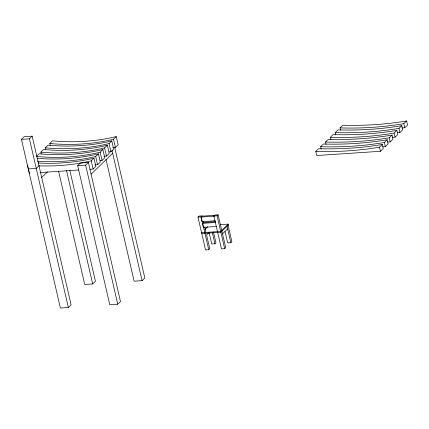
<?xml version="1.0" encoding="UTF-8"?>
<svg xmlns="http://www.w3.org/2000/svg" width="429" height="429" viewBox="0 0 429 429"><rect width="100%" height="100%" fill="white"/><g stroke="black" fill="none" stroke-linecap="round" stroke-linejoin="round"><path stroke-width="0.64" d="M21.45 139.361L24.19 136.706L32.159 136.175L71.096 304.842L68.356 307.496L60.387 308.027L21.45 139.361L29.419 138.83L32.159 136.175M36.873 156L39.157 153.786A227.316 191.715 45.9 0 0 102.89 149.549L104.789 157.765L102.043 160.419L100.054 160.553M41.307 154.022L40.868 152.129L43.613 149.474A227.316 191.715 45.9 0 0 107.347 145.238L109.239 153.453L106.499 156.108L103.845 156.285M45.764 149.71L45.324 147.817L48.064 145.163A227.316 191.715 45.9 0 0 111.797 140.921L113.696 149.142L110.955 151.796L108.966 151.925M50.214 145.399L49.78 143.501L52.52 140.846A227.316 191.715 45.9 0 0 116.254 136.61L118.152 144.83L115.412 147.479L112.757 147.656M38.985 165.76L36.245 168.415L28.282 168.946M41.693 177.472L47.447 171.9M77.676 165.658L80.416 163.004L88.379 162.473L120.49 301.56L117.75 304.215L109.781 304.74L77.676 165.658L85.639 165.127L88.379 162.473M39.012 165.819A227.316 191.715 45.9 0 0 91.238 160.832L93.978 158.178L95.876 166.393L93.136 169.047L89.817 169.267M37.42 161.191A227.316 191.715 45.9 0 0 95.694 156.515L98.434 153.861L100.332 162.082L97.592 164.736L94.932 164.913M36.411 156.44A227.316 191.715 45.9 0 0 100.15 152.204L102.89 149.549M40.868 152.129A227.316 191.715 45.9 0 0 104.601 147.892L107.347 145.238M45.324 147.817A227.316 191.715 45.9 0 0 109.057 143.576L111.797 140.921M49.78 143.501A227.316 191.715 45.9 0 0 113.513 139.264L116.254 136.61M91.087 174.19L112.677 153.287M58.542 171.069L84.722 284.47L92.691 283.939L95.431 281.285L69.852 170.495M197.967 217.079L198.997 216.082L202.182 215.873L201.153 216.865L197.967 217.079L205.555 249.946L208.746 249.737L209.77 248.74L206.58 234.926L208.918 232.663M105.979 159.315L134.116 281.188L142.085 280.657L144.825 278.003L114.731 147.656M217.508 231.633L213.899 216.018L214.929 215.026L218.114 214.811L225.708 247.683L224.678 248.675L221.493 248.89L217.696 232.454M213.899 216.018L217.09 215.808L218.114 214.811M204.869 229.499L207.7 226.764M201.764 233.515L220.881 232.245L228.421 224.946L228.233 224.12L220.694 231.419L201.571 232.69M222.517 233.864L227.654 228.888M209.116 232.674L211.728 243.978L214.913 243.763L215.943 242.771L213.476 232.094M315.792 151.421L318.581 148.724A377.799 318.634 45.9 0 0 382.314 144.487L383.263 148.595L380.475 151.292L316.741 155.529L315.792 151.421A377.799 318.634 45.9 0 0 379.526 147.185L382.314 144.487M321.192 149.067L320.651 146.718L323.439 144.021A377.799 318.634 45.9 0 0 387.173 139.784L388.122 143.892L385.333 146.589L382.679 146.766M326.051 144.364L325.509 142.015L328.298 139.318A377.799 318.634 45.9 0 0 392.031 135.081L392.98 139.189L390.192 141.886L387.537 142.063M330.909 139.661L330.368 137.312L333.151 134.615A377.799 318.634 45.9 0 0 396.889 130.378L397.833 134.486L395.05 137.183L392.396 137.36M335.768 134.958L335.226 132.609L338.009 129.912A377.799 318.634 45.9 0 0 401.742 125.676L402.692 129.783L399.908 132.481L397.249 132.658M340.621 130.255L340.079 127.906L342.868 125.209A377.799 318.634 45.9 0 0 406.601 120.973L407.55 125.08L404.761 127.778L402.107 127.955M225.059 231.612L227.67 242.916L230.845 242.707L231.874 241.709L228.078 225.273M320.651 146.718A377.799 318.634 45.9 0 0 384.384 142.482L387.173 139.784M325.509 142.015A377.799 318.634 45.9 0 0 389.242 137.779L392.031 135.081M330.368 137.312A377.799 318.634 45.9 0 0 394.101 133.076L396.889 130.378M335.226 132.609A377.799 318.634 45.9 0 0 398.959 128.373L401.742 125.676M340.079 127.906A377.799 318.634 45.9 0 0 403.812 123.67L406.601 120.973M40.026 172.576L78.528 170.018M201.866 216.173L214.918 215.304L214.007 216.184L200.96 217.047L202.021 221.659L215.074 220.79M203.319 222.479L215.717 221.654M215.465 222.49L202.413 223.353L203.335 227.354L216.388 226.491M220.318 224.646L228.233 224.12M403.812 123.67L404.761 127.778M398.959 128.373L399.908 132.481M394.101 133.076L395.05 137.183M389.242 137.779L390.192 141.886M384.384 142.482L385.333 146.589M379.526 147.185L380.475 151.292M227.054 226.271L230.845 242.707M217.09 215.808L224.678 248.675M212.301 232.459L214.913 243.763M203.384 221.074L203.834 223.026M204.735 226.93L205.786 231.483L204.762 232.48L201.153 216.865M204.949 233.301L208.746 249.737M113.513 139.264L115.412 147.479M111.964 150.209L142.085 280.657M109.057 143.576L110.955 151.796M104.601 147.892L106.499 156.108M100.15 152.204L102.043 160.419M95.694 156.515L97.592 164.736M91.238 160.832L93.136 169.047M85.639 165.127L117.75 304.215M66.506 170.544L92.691 283.939M29.419 138.83L68.356 307.496M27.504 165.068L29.403 173.284M93.978 158.178A227.316 191.715 45.9 0 1 38.127 162.999M98.434 153.861A227.316 191.715 45.9 0 1 37.13 158.312"/></g></svg>
